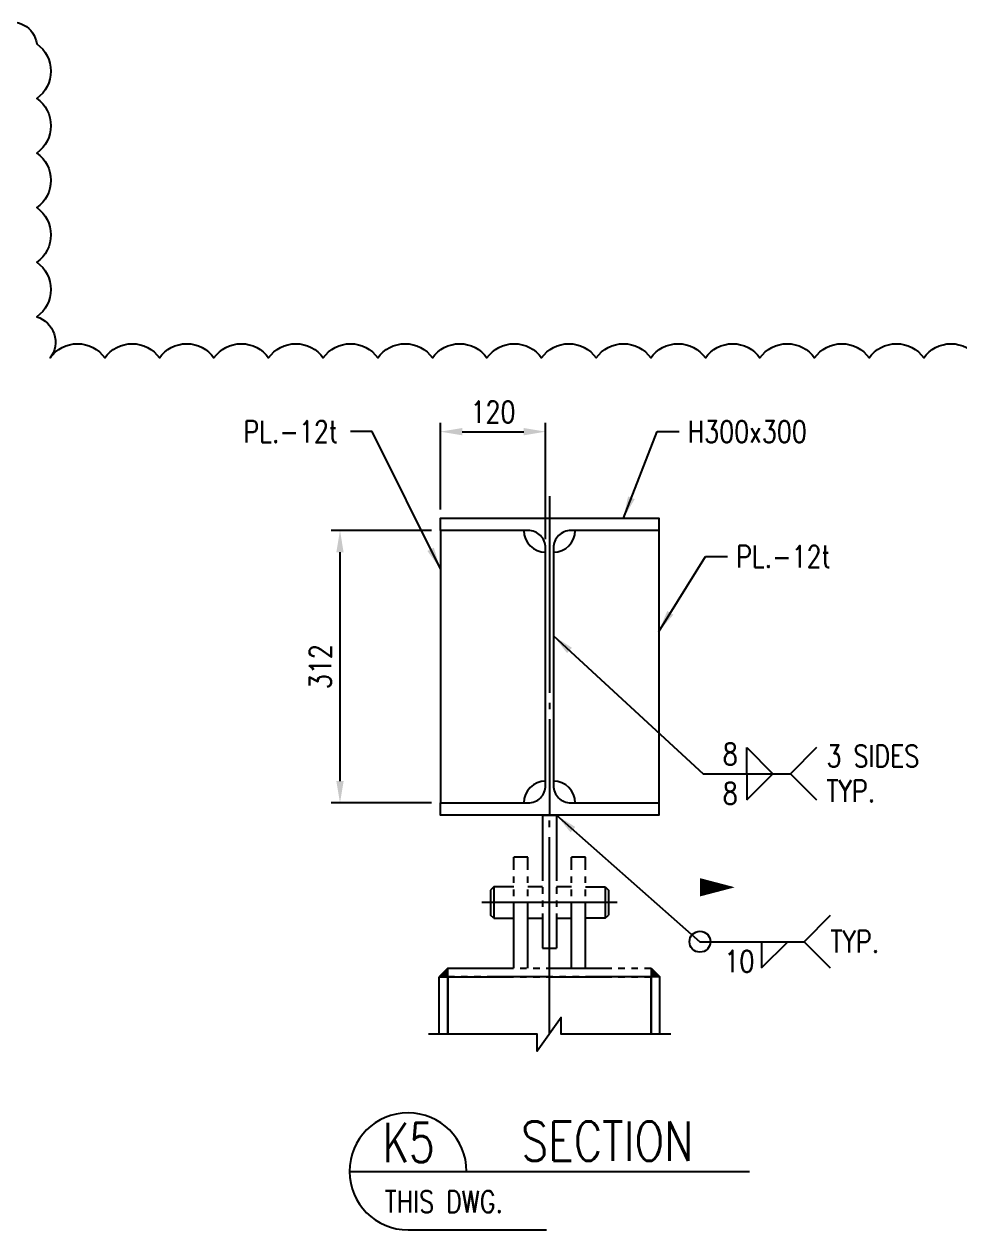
# Model space of a CAD drawing. Header units: millimetres. Extents: x 0 to 232280, y -26939 to 23794.
# Drawn here: x 71520 to 75805, y -18208 to -12688 of the extents above; entities that cross this region are included whole.
import ezdxf
from ezdxf.enums import TextEntityAlignment as Align

# ---------------------------------------------------------------- set-up
doc = ezdxf.new("R2010")
doc.units = ezdxf.units.MM
doc.header["$LTSCALE"] = 30
doc.linetypes.add('JNK-CENTER', pattern=[34, 30, -1.5, 1, -1.5])
doc.linetypes.add('JNK-PHANTOM', pattern=[15, 10, -1, 1, -1, 1, -1])
for name, color, linetype in [('CEN-R', 1, 'JNK-CENTER'), ('CON-C', 4, 'Continuous'), ('CON-G', 3, 'Continuous'), ('CON-W', 7, 'Continuous'), ('CON-Y', 2, 'Continuous'), ('Dim-W', 7, 'Continuous'), ('PHA-M', 6, 'JNK-PHANTOM'), ('rev-1', 2, 'Continuous'), ('STL-OBJT', 7, 'Continuous'), ('TXT-Y', 2, 'Continuous')]:
    doc.layers.add(name, color=color, linetype=linetype)
doc.styles.add('SIMPLEX', font='simplex.shx', dxfattribs={"width": 0.8})
doc.dimstyles.new('DIM40', dxfattribs={"dimscale": 40, "dimtxt": 2.5, "dimasz": 2.5, "dimexe": 1, "dimexo": 1, "dimgap": 1, "dimtad": 1, "dimdec": 0, "dimdsep": 46, "dimtxsty": 'SIMPLEX', "dimcen": 0, "dimclrd": 7, "dimclre": 7, "dimclrt": 2, "dimadec": 1, "dimazin": 2, "dimtfac": 1, "dimtdec": 0, "dimtix": 1, "dimtmove": 2, "dimatfit": 2, "dimfxl": 1, "dimtolj": 1, "dimtzin": 0, "dimarcsym": 1})
doc.dimstyles.new('DIM40_15', dxfattribs={"dimscale": 40, "dimtxt": 2.5, "dimasz": 2.5, "dimexe": 1, "dimexo": 1, "dimgap": 1, "dimtad": 1, "dimdec": 0, "dimlfac": 0.375, "dimdsep": 46, "dimtxsty": 'SIMPLEX', "dimcen": 0, "dimclrd": 256, "dimclre": 256, "dimclrt": 2, "dimadec": 1, "dimazin": 2, "dimtfac": 1, "dimtdec": 0, "dimtix": 1, "dimtmove": 2, "dimatfit": 2, "dimfxl": 1, "dimarcsym": 1})
doc.dimstyles.new('DIM40x4', dxfattribs={"dimscale": 40, "dimtxt": 2.5, "dimasz": 2.5, "dimexe": 1, "dimexo": 1, "dimgap": 1, "dimtad": 1, "dimdec": 1, "dimlfac": 0.25, "dimdsep": 46, "dimtxsty": 'SIMPLEX', "dimcen": 2.5, "dimclrd": 7, "dimclre": 7, "dimclrt": 2, "dimadec": 1, "dimazin": 2, "dimtfac": 1, "dimtdec": 1, "dimtmove": 2, "dimatfit": 3, "dimfxl": 1, "dimtfill": 1, "dimtolj": 1, "dimtzin": 0, "dimarcsym": 1})

# ---------------------------------------------------------------- blocks, each defined once
blk = doc.blocks.new('SECTITLE')
at = {"layer": 'CON-G'}
for p, q in [((-1.7, 0), (44.1, 0)), ((5, -6.7), (20.86, -6.7))]:
    blk.add_line(p, q, dxfattribs=at)
blk.add_arc((5, 0), 6.7, 0, 270, dxfattribs=at)
at = {"layer": 'CON-C', "style": 'SIMPLEX', "width": 0.8}
for tag, p in [('A', (5.06, 1.04)), ('ELEVATION', (27.83, 1.22))]:
    blk.add_attdef(tag, text='', height=4.5, dxfattribs=at).set_placement(p, align=Align.CENTER)
at = {"layer": 'CON-Y', "style": 'SIMPLEX', "width": 0.8}
blk.add_attdef('SCALE', text='', height=2.5, dxfattribs=at).set_placement((44.9, -3.72), align=Align.RIGHT)
blk.add_attdef('H0000-0000', (1.54, -4.72), '', height=2.5, dxfattribs=at)
blk = doc.blocks.new('*D2749')
at = {"layer": 'DEFPOINTS', "color": 0, "transparency": 16777216}
for p in [(73426.1, -15005.8), (72966.5, -16253.8), (73426.1, -16253.8)]:
    blk.add_point(p, dxfattribs=at)
at = {"layer": 'Dim-W', "color": 7, "lineweight": -2, "transparency": 16777216}
for p, q in [((73386.1, -15005.8), (72926.5, -15005.8)), ((72966.5, -15105.8), (72966.5, -16153.8)), ((73386.1, -16253.8), (72926.5, -16253.8))]:
    blk.add_line(p, q, dxfattribs=at)
at = {"layer": 'Dim-W', "color": 7, "transparency": 16777216}
for points in [[(72949.8, -15105.8), (72983.1, -15105.8), (72966.5, -15005.8)], [(72949.8, -16153.8), (72983.1, -16153.8), (72966.5, -16253.8)]]:
    blk.add_solid(points, dxfattribs=at)
at = {"layer": 'Dim-W', "color": 2, "transparency": 16777216, "insert": (72876.5, -15629.8), "char_height": 100, "attachment_point": 5, "rotation": 90, "style": 'SIMPLEX', "bg_fill": 3, "box_fill_scale": 1.1, "bg_fill_color": 256, "bg_fill_true_color": 13158600, "bg_fill_transparency": 0}
blk.add_mtext('\\A1;312', dxfattribs=at)
blk = doc.blocks.new('*D2750')
at = {"layer": 'DEFPOINTS', "color": 0, "transparency": 16777216}
for p in [(73908.1, -14553.8), (73426.1, -14949.8), (73908.1, -15085.8)]:
    blk.add_point(p, dxfattribs=at)
at = {"layer": 'Dim-W', "color": 7, "lineweight": -2, "transparency": 16777216}
for p, q in [((73426.1, -14909.8), (73426.1, -14513.8)), ((73908.1, -15045.8), (73908.1, -14513.8)), ((73526.1, -14553.8), (73808.1, -14553.8))]:
    blk.add_line(p, q, dxfattribs=at)
at = {"layer": 'Dim-W', "color": 7, "transparency": 16777216}
for points in [[(73526.1, -14537.1), (73526.1, -14570.4), (73426.1, -14553.8)], [(73808.1, -14537.1), (73808.1, -14570.4), (73908.1, -14553.8)]]:
    blk.add_solid(points, dxfattribs=at)
at = {"layer": 'Dim-W', "color": 2, "transparency": 16777216, "insert": (73667.1, -14463.8), "char_height": 100, "attachment_point": 5, "style": 'SIMPLEX', "bg_fill": 3, "box_fill_scale": 1.1, "bg_fill_color": 256, "bg_fill_true_color": 13158600, "bg_fill_transparency": 0}
blk.add_mtext('\\A1;120', dxfattribs=at)
blk = doc.blocks.new('A$C69E64435')
at = {"layer": 'PHA-M'}
for points in [[(50, 339.6), (90, 339.6), (90, 379.6)], [(1020, 379.6), (1060, 339.6), (1020, 339.6)]]:
    blk.add_hatch(color=256, dxfattribs=at).paths.add_polyline_path(points)
at = {"layer": 'CEN-R'}
for p, q in [((555, 79.7), (555, 1079.6)), ((865, 679.6), (245, 679.6))]:
    blk.add_line(p, q, dxfattribs=at)
at = {"layer": 'CON-W'}
blk.add_lwpolyline([(1110, 77), (608.1, 77), (608.1, 154), (498.1, 0), (498.1, 77), (0, 77)], dxfattribs=at)
at = {"layer": 'PHA-M'}
for p, q in [((523, 1079.6), (587, 1079.6)), ((523, 1079.6), (523, 471.6)), ((587, 1079.6), (587, 471.6)), ((391, 379.6), (391, 887.6)), ((455, 887.6), (391, 887.6)), ((455, 379.6), (455, 887.6)), ((655, 379.6), (655, 887.6)), ((719, 887.6), (655, 887.6)), ((719, 379.6), (719, 887.6)), ((300, 751.6), (285, 736.6)), ((285, 736.6), (285, 622.6)), ((391, 751.6), (300, 751.6)), ((300, 751.6), (300, 607.6)), ((523, 751.6), (455, 751.6)), ((655, 751.6), (587, 751.6)), ((719, 751.6), (810, 751.6)), ((810, 751.6), (825, 736.6)), ((810, 751.6), (810, 607.6)), ((825, 736.6), (825, 622.6)), ((300, 607.6), (285, 622.6)), ((300, 607.6), (391, 607.6)), ((455, 607.6), (523, 607.6)), ((587, 607.6), (655, 607.6)), ((810, 607.6), (719, 607.6)), ((810, 607.6), (825, 622.6)), ((523, 471.6), (587, 471.6)), ((90, 379.6), (50, 339.6)), ((50, 77), (50, 339.6)), ((50, 339.6), (90, 339.6)), ((90, 339.6), (1020, 339.6)), ((90, 339.6), (90, 77)), ((90, 77), (90, 339.6)), ((1020, 379.6), (1060, 339.6)), ((1060, 339.6), (1020, 339.6)), ((1020, 339.6), (1020, 77)), ((1020, 77), (1020, 339.6)), ((1060, 77), (1060, 339.6))]:
    blk.add_line(p, q, dxfattribs=at)
blk.add_lwpolyline([(90, 379.6), (1020, 379.6), (1020, 339.6), (90, 339.6)], close=True, dxfattribs=at)

msp = doc.modelspace()

# ---------------------------------------------------------------- linework, layer by layer
for p, q in [((74829.15, -16119.88), (74829.15, -15999.88)), ((74829.15, -15999.88), (74949.15, -16119.88)), ((74829.15, -16119.88), (74829.15, -16239.88)), ((74829.15, -16239.88), (74949.15, -16119.88)), ((74896.64, -16889), (74896.64, -17009)), ((74896.64, -17009), (75016.64, -16889))]:
    msp.add_line(p, q)
at = {"layer": 'CEN-R'}
msp.add_line((73926.09, -14849.83), (73926.09, -16309.83), dxfattribs=at)
at = {"layer": 'CON-G'}
for p, q in [((73426.09, -15005.83), (73426.09, -16253.83)), ((74426.09, -15005.83), (74426.09, -16253.83))]:
    msp.add_line(p, q, dxfattribs=at)
msp.add_lwpolyline([(74426.09, -16253.83), (74426.09, -16309.83), (73926.09, -16309.83), (73426.09, -16309.83), (73426.09, -16253.83), (73828.09, -16253.83, 0.4142136), (73908.09, -16173.83), (73908.09, -15085.83, 0.4142136), (73828.09, -15005.83), (73426.09, -15005.83), (73426.09, -14949.83), (73926.09, -14949.83), (74426.09, -14949.83), (74426.09, -15005.83), (74024.09, -15005.83, 0.4142136), (73944.09, -15085.83), (73944.09, -16173.83, 0.4142136), (74024.09, -16253.83)], format="xyb", close=True, dxfattribs=at)
for centre, start, end in [((73908.09, -15005.83), 180, 270), ((73944.09, -15005.83), 270, 0), ((73908.09, -16253.83), 90, 180), ((73944.09, -16253.83), 0, 90)]:
    msp.add_arc(centre, 100, start, end, dxfattribs=at)
at = {"layer": 'CON-W'}
for p, q in [((75149.15, -15999.88), (75029.15, -16119.88)), ((74629.15, -16119.88), (75029.15, -16119.88)), ((75029.15, -16119.88), (75149.15, -16239.88)), ((75211.72, -16769), (75091.72, -16889)), ((74614.79, -16889), (75091.72, -16889)), ((75091.72, -16889), (75211.72, -17009))]:
    msp.add_line(p, q, dxfattribs=at)
at = {"layer": 'rev-1'}
msp.add_lwpolyline([(71415.53, -12690.13, -0.5205671), (71577.62, -12778.04, -0.5205671), (71577.62, -13028.04, -0.5205671), (71577.62, -13278.04, -0.5205671), (71577.62, -13528.04, -0.5205671), (71577.62, -13778.04, -0.5205671), (71577.62, -14028.04, -0.5205671), (71639.55, -14216.11, -0.5205671), (71889.55, -14216.11, -0.5205671), (72139.55, -14216.11, -0.5205671), (72389.55, -14216.11, -0.5205671), (72639.55, -14216.11, -0.5205671), (72889.55, -14216.11, -0.5205671), (73139.55, -14216.11, -0.5205671), (73389.55, -14216.11, -0.5205671), (73639.55, -14216.11, -0.5205671), (73889.55, -14216.11, -0.5205671), (74139.55, -14216.11, -0.5205671), (74389.55, -14216.11, -0.5205671), (74639.55, -14216.11, -0.5205671), (74889.55, -14216.11, -0.5205671), (75139.55, -14216.11, -0.5205671), (75389.55, -14216.11, -0.5205671), (75639.55, -14216.11, -0.5205671), (75889.55, -14216.11, -0.5205671)], format="xyb", dxfattribs=at)
at = {"layer": 'STL-OBJT'}
for p, q in [((73114.16, -14553.77), (73014.16, -14553.77)), ((74419.11, -14553.77), (74519.11, -14553.77)), ((74640.88, -15125.62), (74740.88, -15125.62))]:
    msp.add_line(p, q, dxfattribs=at)
msp.add_lwpolyline([(74614.79, -16889, 0, 0, 0), (74614.79, -16639.84, 84, 0, 0), (74774.79, -16639.84, 0, 0, 0)], format="xyseb", dxfattribs=at)
msp.add_circle((74614.79, -16889), 48, dxfattribs=at)

# ---------------------------------------------------------------- block references
at = {"layer": 'CON-W'}
ref = msp.add_blockref('SECTITLE', (73078.09, -17940.4), dxfattribs=dict(at, xscale=39.99999999999999, yscale=39.99999999999999, zscale=39.99999999999999))
ref.add_attrib('H0000-0000', 'THIS DWG.', (73171.3, -18129.2), dxfattribs={"layer": 'CON-Y', "height": 100, "style": 'SIMPLEX', "width": 0.8})
ref.add_attrib('A', 'K5', dxfattribs={"layer": 'CON-C', "height": 180, "style": 'SIMPLEX', "width": 0.75}).set_placement((73280.49, -17898.8), align=Align.CENTER)
ref.add_attrib('ELEVATION', 'SECTION', dxfattribs={"layer": 'CON-C', "height": 180, "style": 'SIMPLEX', "width": 0.8}).set_placement((74191.29, -17891.6), align=Align.CENTER)
at = {"layer": 'PHA-M'}
msp.add_blockref('A$C69E64435', (73371.09, -17389.45), dxfattribs=at)

# ---------------------------------------------------------------- texts
at = {"layer": 'CON-W', "color": 2, "style": 'SIMPLEX', "width": 0.8}
for s, p in [('8', (74719.15, -16079.88)), ('8', (74719.15, -16259.88)), ('10', (74726.8, -17029))]:
    msp.add_text(s, height=100, dxfattribs=at).set_placement(p)
at = {"layer": 'STL-OBJT', "color": 2, "style": 'SIMPLEX', "width": 0.8}
for s, p in [('PL.-12t', (72524.64, -14603.77)), ('H300x300', (74559.11, -14603.77)), ('PL.-12t', (74780.88, -15175.62))]:
    msp.add_text(s, height=100, dxfattribs=at).set_placement(p)
at = {"layer": 'TXT-Y', "style": 'SIMPLEX', "width": 0.8}
for s, p in [('3 SIDES', (75194.53, -16039.08)), ('TYP.', (75194.53, -16199.08)), ('TYP.', (75212.87, -16888.2))]:
    msp.add_text(s, height=100, dxfattribs=at).set_placement(p, align=Align.MIDDLE_LEFT)

# ---------------------------------------------------------------- leaders
at = {"layer": 'CON-W'}
msp.add_leader([(73958.09, -16309.83), (74614.79, -16889)], dimstyle='DIM40', override={"dimgap": 1, "dimtad": 0, "dimtix": 0}, dxfattribs=at)
at = {"layer": 'STL-OBJT'}
for points in [[(73426.09, -15182.32), (73114.16, -14553.77)], [(74264.52, -14949.83), (74419.11, -14553.77)], [(74426.09, -15468.11), (74640.88, -15125.62)], [(73944.09, -15488.01), (74629.15, -16119.88)]]:
    msp.add_leader(points, dimstyle='DIM40_15', override={"dimgap": 1, "dimtad": 0}, dxfattribs=at)

# ---------------------------------------------------------------- next in the draw order: dimensions: what is measured, and where the dimension line sits
at = {"layer": 'Dim-W'}
dim = msp.add_linear_dim(base=(72966.47, -16253.83), p1=(73426.09, -15005.83), p2=(73426.09, -16253.83), angle=90, dimstyle='DIM40x4', dxfattribs=at)
dim.commit()
dim.dimension.update_dxf_attribs({"geometry": '*D2749', "text_midpoint": (72876.47, -15629.83)})

# ---------------------------------------------------------------- next in the draw order: dimensions: what is measured, and where the dimension line sits
dim = msp.add_linear_dim(base=(73908.09, -14553.77), p1=(73426.09, -14949.83), p2=(73908.09, -15085.83), text='120', dimstyle='DIM40x4', dxfattribs=at)
dim.commit()
dim.dimension.update_dxf_attribs({"geometry": '*D2750', "text_midpoint": (73667.09, -14463.77)})

doc.saveas('drawing.dxf')
